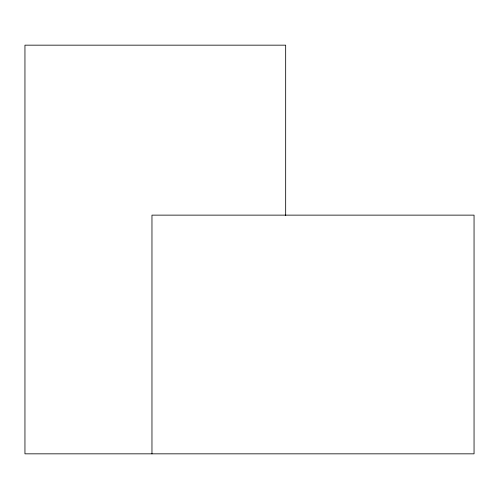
<?xml version="1.0" encoding="UTF-8"?>
<svg xmlns="http://www.w3.org/2000/svg" width="499" height="499" viewBox="0 0 499 499"><rect width="100%" height="100%" fill="white"/><g stroke="black" fill="none" stroke-linecap="round" stroke-linejoin="round"><path stroke-width="0.75" d="M285.671 215.637L285.671 45.166L24.95 45.166L24.95 453.834L474.05 453.834L474.05 215.131L151.964 215.131L151.964 453.834"/></g></svg>
